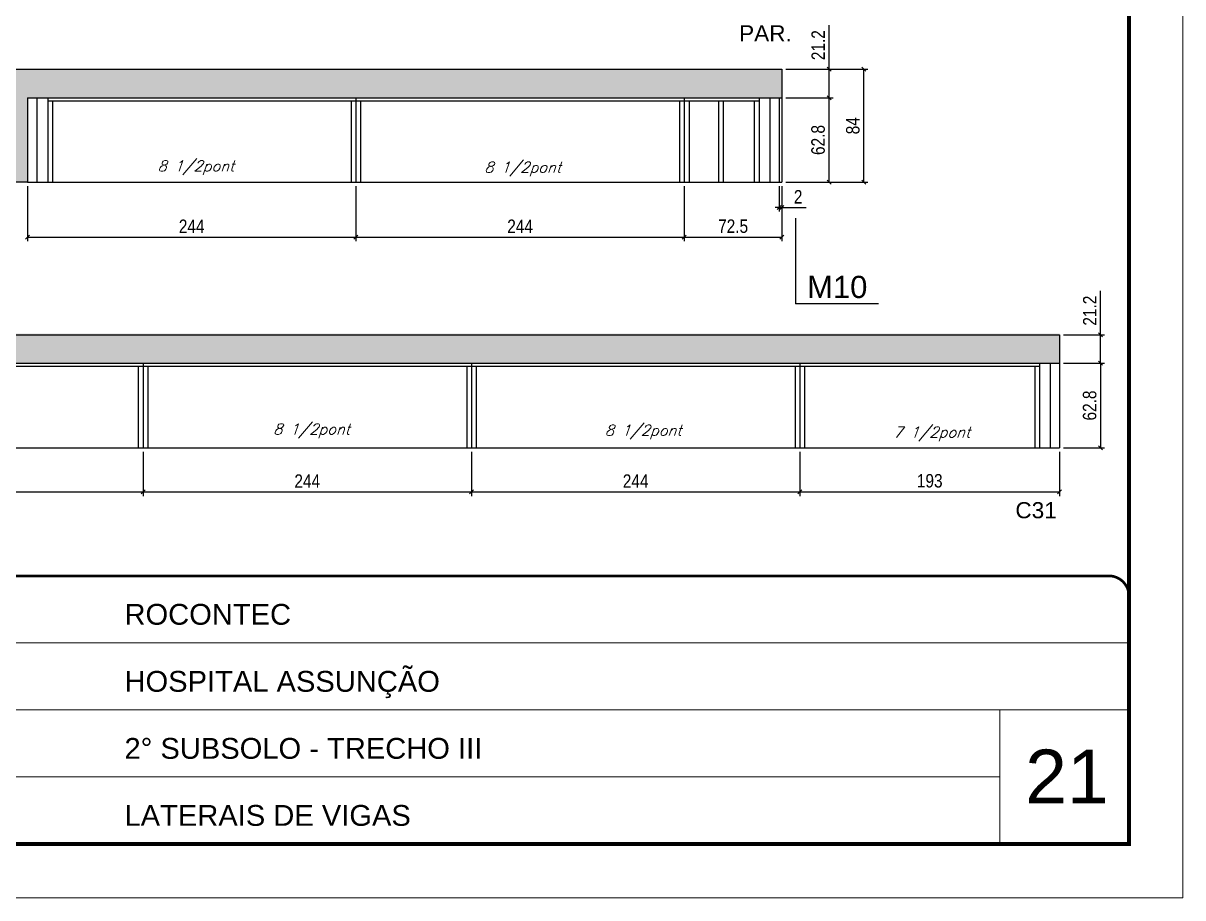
# Model space of a CAD drawing. Extents: x 137137 to 143418, y 10464 to 34486.
# Drawn here: x 137761 to 138622, y 27693 to 28343 of the extents above; entities that cross this region are included whole.
import ezdxf

# ---------------------------------------------------------------- set-up
doc = ezdxf.new("R2010")
doc.units = 0
doc.linetypes.add('CONTINUO', pattern=[0])
doc.linetypes.add('DASHED', pattern=[0.75, 0.5, -0.25])
doc.layers.add('00-FELIPE', color=2, linetype='Continuous', lineweight=13, plot=False)
for name, color, linetype in [('5', 5, 'Continuous'), ('COTA', 241, 'Continuous'), ('cotas', 4, 'Continuous'), ('NOMENCLATURA', 7, 'Continuous'), ('Painéis', 200, 'Continuous'), ('SARR_2.2x7', 40, 'Continuous'), ('SARR_3.5x7', 81, 'Continuous'), ('texto', 7, 'Continuous')]:
    doc.layers.add(name, color=color, linetype=linetype)
for name, color, linetype, lineweight in [('CARIMBO', 255, 'Continuous', 9), ('Folhas', 255, 'Continuous', 9), ('SARRAFO DE PRESSAO', 251, 'DASHED', 9)]:
    doc.layers.add(name, color=color, linetype=linetype, lineweight=lineweight)
doc.styles.add('ARIAL', font='arial.ttf')
doc.styles.add('COTA TECNICA', font='techl___.ttf', dxfattribs={"height": 10})
doc.styles.add('Romans', font='romans.shx')
doc.styles.get("Standard").update_dxf_attribs({"font": 'arial.ttf'})
doc.dimstyles.new('PAINEL', dxfattribs={"dimtxt": 10, "dimasz": 3, "dimexe": 3, "dimexo": 3, "dimgap": 3, "dimtad": 1, "dimdec": 1, "dimzin": 12, "dimdsep": 46, "dimtxsty": 'COTA TECNICA', "dimblk1": 'OBLIQUE', "dimblk2": 'OBLIQUE', "dimsah": 1, "dimcen": 0.9, "dimclrd": 4, "dimclre": 4, "dimclrt": 240, "dimadec": 1, "dimazin": 3, "dimtfac": 1, "dimtdec": 1, "dimtmove": 0, "dimatfit": 3, "dimfxl": 1, "dimtolj": 1, "dimtzin": 12, "dimarcsym": 0})

# ---------------------------------------------------------------- blocks, each defined once
blk = doc.blocks.new('9999999999')
at = {"color": 30, "linetype": 'CONTINUO'}
for p, q in [((98564.56, 34379.64), (99583.98, 34379.64)), ((98564.56, 34329.83), (99487.98, 34329.83)), ((99583.98, 34329.83), (99487.98, 34329.83)), ((99487.98, 34329.83), (99487.98, 34230.21)), ((98564.56, 34280.02), (99487.98, 34280.02))]:
    blk.add_line(p, q, dxfattribs=at)
at = {"color": 30, "linetype": 'CONTINUO', "const_width": 2}
blk.add_lwpolyline([(99583.98, 34230.21), (99583.98, 34414.45, 0.414214), (99568.98, 34429.45), (98228.98, 34429.45, 0.414214), (98213.98, 34414.45), (98213.98, 34245.21, 0.414214), (98228.98, 34230.21), (99583.98, 34230.21)], format="xyb", dxfattribs=at)
at = {"layer": 'Folhas'}
blk.add_lwpolyline([(98138.98, 34190.21), (99623.98, 34190.21), (99623.98, 35240.21), (98138.98, 35240.21)], close=True, dxfattribs=at)
at = {"layer": 'Folhas', "color": 30, "const_width": 3}
blk.add_lwpolyline([(98213.98, 34230.21), (99583.98, 34230.21), (99583.98, 35200.21), (98213.98, 35200.21)], close=True, dxfattribs=at)
at = {"color": 7, "linetype": 'Continuous', "ltscale": 5, "style": 'ARIAL'}
for s, height, p in [('ROCONTEC', 15.483, (98837.68, 34393.13)), ('HOSPITAL ASSUNÇÃO', 15.4829, (98837.68, 34343.32)), ('2° SUBSOLO - TRECHO III', 15.4829, (98837.68, 34293.51)), ('LATERAIS DE VIGAS', 15.4829, (98837.68, 34243.7))]:
    blk.add_text(s, height=height, dxfattribs=at).set_placement(p)
blk = doc.blocks.new('_Oblique')
at = {"color": 0, "linetype": 'ByBlock', "lineweight": -2}
blk.add_line((-0.5, -0.5), (0.5, 0.5), dxfattribs=at)
blk = doc.blocks.new('*D416')
at = {"layer": 'cotas', "color": 4, "linetype": 'ByBlock', "lineweight": -2, "transparency": 16777216}
for p, q in [((137763.91, 28221.66), (137763.91, 28180.85)), ((138007.91, 28221.66), (138007.91, 28180.85)), ((137763.91, 28183.85), (138007.91, 28183.85))]:
    blk.add_line(p, q, dxfattribs=at)
at = {"layer": 'Defpoints', "color": 0, "linetype": 'ByBlock', "transparency": 16777216}
for p in [(137763.91, 28224.66), (138007.91, 28224.66), (138007.91, 28183.85)]:
    blk.add_point(p, dxfattribs=at)
at = {"layer": 'cotas', "color": 4, "linetype": 'ByBlock', "lineweight": -2, "transparency": 16777216, "xscale": 3, "yscale": 3, "zscale": 3, "rotation": 180}
blk.add_blockref('_Oblique', (137763.91, 28183.85), dxfattribs=at)
at = {"layer": 'cotas', "color": 4, "linetype": 'ByBlock', "lineweight": -2, "transparency": 16777216, "xscale": 3, "yscale": 3, "zscale": 3}
blk.add_blockref('_Oblique', (138007.91, 28183.85), dxfattribs=at)
at = {"layer": 'cotas', "color": 240, "linetype": 'ByBlock', "transparency": 16777216, "insert": (137885.91, 28191.93), "char_height": 10, "attachment_point": 5, "style": 'COTA TECNICA'}
blk.add_mtext('\\A1;244', dxfattribs=at)
blk = doc.blocks.new('*D417')
at = {"layer": 'cotas', "color": 4, "linetype": 'ByBlock', "lineweight": -2, "transparency": 16777216}
for p, q in [((138007.91, 28221.66), (138007.91, 28180.85)), ((138251.91, 28221.66), (138251.91, 28180.85)), ((138007.91, 28183.85), (138251.91, 28183.85))]:
    blk.add_line(p, q, dxfattribs=at)
at = {"layer": 'Defpoints', "color": 0, "linetype": 'ByBlock', "transparency": 16777216}
for p in [(138007.91, 28224.66), (138251.91, 28224.66), (138251.91, 28183.85)]:
    blk.add_point(p, dxfattribs=at)
at = {"layer": 'cotas', "color": 4, "linetype": 'ByBlock', "lineweight": -2, "transparency": 16777216, "xscale": 3, "yscale": 3, "zscale": 3, "rotation": 180}
blk.add_blockref('_Oblique', (138007.91, 28183.85), dxfattribs=at)
at = {"layer": 'cotas', "color": 4, "linetype": 'ByBlock', "lineweight": -2, "transparency": 16777216, "xscale": 3, "yscale": 3, "zscale": 3}
blk.add_blockref('_Oblique', (138251.91, 28183.85), dxfattribs=at)
at = {"layer": 'cotas', "color": 240, "linetype": 'ByBlock', "transparency": 16777216, "insert": (138129.91, 28191.93), "char_height": 10, "attachment_point": 5, "style": 'COTA TECNICA'}
blk.add_mtext('\\A1;244', dxfattribs=at)
blk = doc.blocks.new('*D418')
at = {"layer": 'cotas', "color": 4, "linetype": 'ByBlock', "lineweight": -2, "transparency": 16777216}
for p, q in [((138251.91, 28221.66), (138251.91, 28180.85)), ((138324.43, 28221.66), (138324.43, 28180.85)), ((138251.91, 28183.85), (138324.43, 28183.85))]:
    blk.add_line(p, q, dxfattribs=at)
at = {"layer": 'Defpoints', "color": 0, "linetype": 'ByBlock', "transparency": 16777216}
for p in [(138251.91, 28224.66), (138324.43, 28224.66), (138324.43, 28183.85)]:
    blk.add_point(p, dxfattribs=at)
at = {"layer": 'cotas', "color": 4, "linetype": 'ByBlock', "lineweight": -2, "transparency": 16777216, "xscale": 3, "yscale": 3, "zscale": 3, "rotation": 180}
blk.add_blockref('_Oblique', (138251.91, 28183.85), dxfattribs=at)
at = {"layer": 'cotas', "color": 4, "linetype": 'ByBlock', "lineweight": -2, "transparency": 16777216, "xscale": 3, "yscale": 3, "zscale": 3}
blk.add_blockref('_Oblique', (138324.43, 28183.85), dxfattribs=at)
at = {"layer": 'cotas', "color": 240, "linetype": 'ByBlock', "transparency": 16777216, "insert": (138288.17, 28191.96), "char_height": 10, "attachment_point": 5, "style": 'COTA TECNICA'}
blk.add_mtext('\\A1;72.5', dxfattribs=at)
blk = doc.blocks.new('*D419')
at = {"layer": 'cotas', "color": 4, "linetype": 'ByBlock', "lineweight": -2, "transparency": 16777216}
for p, q in [((137603.75, 28024.34), (137603.75, 27991.5)), ((137849.75, 28024.34), (137849.75, 27991.5)), ((137603.75, 27994.5), (137849.75, 27994.5))]:
    blk.add_line(p, q, dxfattribs=at)
at = {"layer": 'Defpoints', "color": 0, "linetype": 'ByBlock', "transparency": 16777216}
for p in [(137603.75, 28027.34), (137849.75, 28027.34), (137849.75, 27994.5)]:
    blk.add_point(p, dxfattribs=at)
at = {"layer": 'cotas', "color": 4, "linetype": 'ByBlock', "lineweight": -2, "transparency": 16777216, "xscale": 3, "yscale": 3, "zscale": 3, "rotation": 180}
blk.add_blockref('_Oblique', (137603.75, 27994.5), dxfattribs=at)
at = {"layer": 'cotas', "color": 4, "linetype": 'ByBlock', "lineweight": -2, "transparency": 16777216, "xscale": 3, "yscale": 3, "zscale": 3}
blk.add_blockref('_Oblique', (137849.75, 27994.5), dxfattribs=at)
at = {"layer": 'cotas', "color": 240, "linetype": 'ByBlock', "transparency": 16777216, "insert": (137726.75, 28002.6), "char_height": 10, "attachment_point": 5, "style": 'COTA TECNICA'}
blk.add_mtext('\\A1;246', dxfattribs=at)
blk = doc.blocks.new('*D420')
at = {"layer": 'cotas', "color": 4, "linetype": 'ByBlock', "lineweight": -2, "transparency": 16777216}
for p, q in [((137849.75, 28024.34), (137849.75, 27991.5)), ((138093.75, 28024.34), (138093.75, 27991.5)), ((137849.75, 27994.5), (138093.75, 27994.5))]:
    blk.add_line(p, q, dxfattribs=at)
at = {"layer": 'Defpoints', "color": 0, "linetype": 'ByBlock', "transparency": 16777216}
for p in [(137849.75, 28027.34), (138093.75, 28027.34), (138093.75, 27994.5)]:
    blk.add_point(p, dxfattribs=at)
at = {"layer": 'cotas', "color": 4, "linetype": 'ByBlock', "lineweight": -2, "transparency": 16777216, "xscale": 3, "yscale": 3, "zscale": 3, "rotation": 180}
blk.add_blockref('_Oblique', (137849.75, 27994.5), dxfattribs=at)
at = {"layer": 'cotas', "color": 4, "linetype": 'ByBlock', "lineweight": -2, "transparency": 16777216, "xscale": 3, "yscale": 3, "zscale": 3}
blk.add_blockref('_Oblique', (138093.75, 27994.5), dxfattribs=at)
at = {"layer": 'cotas', "color": 240, "linetype": 'ByBlock', "transparency": 16777216, "insert": (137971.75, 28002.58), "char_height": 10, "attachment_point": 5, "style": 'COTA TECNICA'}
blk.add_mtext('\\A1;244', dxfattribs=at)
blk = doc.blocks.new('*D421')
at = {"layer": 'cotas', "color": 4, "linetype": 'ByBlock', "lineweight": -2, "transparency": 16777216}
for p, q in [((138093.75, 28024.34), (138093.75, 27991.5)), ((138337.75, 28024.34), (138337.75, 27991.5)), ((138093.75, 27994.5), (138337.75, 27994.5))]:
    blk.add_line(p, q, dxfattribs=at)
at = {"layer": 'Defpoints', "color": 0, "linetype": 'ByBlock', "transparency": 16777216}
for p in [(138093.75, 28027.34), (138337.75, 28027.34), (138337.75, 27994.5)]:
    blk.add_point(p, dxfattribs=at)
at = {"layer": 'cotas', "color": 4, "linetype": 'ByBlock', "lineweight": -2, "transparency": 16777216, "xscale": 3, "yscale": 3, "zscale": 3, "rotation": 180}
blk.add_blockref('_Oblique', (138093.75, 27994.5), dxfattribs=at)
at = {"layer": 'cotas', "color": 4, "linetype": 'ByBlock', "lineweight": -2, "transparency": 16777216, "xscale": 3, "yscale": 3, "zscale": 3}
blk.add_blockref('_Oblique', (138337.75, 27994.5), dxfattribs=at)
at = {"layer": 'cotas', "color": 240, "linetype": 'ByBlock', "transparency": 16777216, "insert": (138215.75, 28002.58), "char_height": 10, "attachment_point": 5, "style": 'COTA TECNICA'}
blk.add_mtext('\\A1;244', dxfattribs=at)
blk = doc.blocks.new('*D422')
at = {"layer": 'cotas', "color": 4, "linetype": 'ByBlock', "lineweight": -2, "transparency": 16777216}
for p, q in [((138337.75, 28024.34), (138337.75, 27991.5)), ((138530.75, 28024.34), (138530.75, 27991.5)), ((138337.75, 27994.5), (138530.75, 27994.5))]:
    blk.add_line(p, q, dxfattribs=at)
at = {"layer": 'Defpoints', "color": 0, "linetype": 'ByBlock', "transparency": 16777216}
for p in [(138337.75, 28027.34), (138530.75, 28027.34), (138530.75, 27994.5)]:
    blk.add_point(p, dxfattribs=at)
at = {"layer": 'cotas', "color": 4, "linetype": 'ByBlock', "lineweight": -2, "transparency": 16777216, "xscale": 3, "yscale": 3, "zscale": 3, "rotation": 180}
blk.add_blockref('_Oblique', (138337.75, 27994.5), dxfattribs=at)
at = {"layer": 'cotas', "color": 4, "linetype": 'ByBlock', "lineweight": -2, "transparency": 16777216, "xscale": 3, "yscale": 3, "zscale": 3}
blk.add_blockref('_Oblique', (138530.75, 27994.5), dxfattribs=at)
at = {"layer": 'cotas', "color": 240, "linetype": 'ByBlock', "transparency": 16777216, "insert": (138434.25, 28002.75), "char_height": 10, "attachment_point": 5, "style": 'COTA TECNICA'}
blk.add_mtext('\\A1;193', dxfattribs=at)
blk = doc.blocks.new('*D423')
at = {"layer": 'cotas', "color": 4, "linetype": 'ByBlock', "lineweight": -2, "transparency": 16777216}
for p, q in [((138322.43, 28221.66), (138322.43, 28202.82)), ((138324.43, 28221.66), (138324.43, 28202.82)), ((138322.43, 28205.82), (138319.43, 28205.82)), ((138322.43, 28205.82), (138324.43, 28205.82)), ((138324.43, 28205.82), (138342.54, 28205.82))]:
    blk.add_line(p, q, dxfattribs=at)
at = {"layer": 'Defpoints', "color": 0, "linetype": 'ByBlock', "transparency": 16777216}
for p in [(138322.43, 28224.66), (138324.43, 28224.66), (138324.43, 28205.82)]:
    blk.add_point(p, dxfattribs=at)
at = {"layer": 'cotas', "color": 4, "linetype": 'ByBlock', "lineweight": -2, "transparency": 16777216, "xscale": 3, "yscale": 3, "zscale": 3}
blk.add_blockref('_Oblique', (138322.43, 28205.82), dxfattribs=at)
at = {"layer": 'cotas', "color": 4, "linetype": 'ByBlock', "lineweight": -2, "transparency": 16777216, "xscale": 3, "yscale": 3, "zscale": 3, "rotation": 180}
blk.add_blockref('_Oblique', (138324.43, 28205.82), dxfattribs=at)
at = {"layer": 'cotas', "color": 240, "linetype": 'ByBlock', "transparency": 16777216, "insert": (138336.48, 28213.82), "char_height": 10, "attachment_point": 5, "style": 'COTA TECNICA'}
blk.add_mtext('\\A1;2', dxfattribs=at)
blk = doc.blocks.new('*D425')
at = {"layer": 'cotas', "color": 4, "linetype": 'ByBlock', "lineweight": -2, "transparency": 16777216}
for p, q in [((138533.75, 28090.14), (138564.22, 28090.14)), ((138561.22, 28090.14), (138561.22, 28027.34)), ((138533.75, 28027.34), (138564.22, 28027.34))]:
    blk.add_line(p, q, dxfattribs=at)
at = {"layer": 'Defpoints', "color": 0, "linetype": 'ByBlock', "transparency": 16777216}
for p in [(138530.75, 28090.14), (138530.75, 28027.34), (138561.22, 28027.34)]:
    blk.add_point(p, dxfattribs=at)
at = {"layer": 'cotas', "color": 4, "linetype": 'ByBlock', "lineweight": -2, "transparency": 16777216, "xscale": 3, "yscale": 3, "zscale": 3}
for p, rotation in [((138561.22, 28090.14), 90), ((138561.22, 28027.34), 270)]:
    blk.add_blockref('_Oblique', p, dxfattribs=dict(at, rotation=rotation))
at = {"layer": 'cotas', "color": 240, "linetype": 'ByBlock', "transparency": 16777216, "insert": (138553.1, 28058.74), "char_height": 10, "attachment_point": 5, "rotation": 90, "style": 'COTA TECNICA'}
blk.add_mtext('\\A1;62.8', dxfattribs=at)
blk = doc.blocks.new('*D427')
at = {"layer": 'cotas', "color": 4, "linetype": 'ByBlock', "lineweight": -2, "transparency": 16777216}
for p, q in [((138327.43, 28287.46), (138362.46, 28287.46)), ((138359.46, 28224.66), (138359.46, 28287.46)), ((138327.43, 28224.66), (138362.46, 28224.66))]:
    blk.add_line(p, q, dxfattribs=at)
at = {"layer": 'Defpoints', "color": 0, "linetype": 'ByBlock', "transparency": 16777216}
for p in [(138324.43, 28287.46), (138359.46, 28287.46), (138324.43, 28224.66)]:
    blk.add_point(p, dxfattribs=at)
at = {"layer": 'cotas', "color": 4, "linetype": 'ByBlock', "lineweight": -2, "transparency": 16777216, "xscale": 3, "yscale": 3, "zscale": 3}
for p, rotation in [((138359.46, 28287.46), 90), ((138359.46, 28224.66), 270)]:
    blk.add_blockref('_Oblique', p, dxfattribs=dict(at, rotation=rotation))
at = {"layer": 'cotas', "color": 240, "linetype": 'ByBlock', "transparency": 16777216, "insert": (138351.33, 28256.06), "char_height": 10, "attachment_point": 5, "rotation": 90, "style": 'COTA TECNICA'}
blk.add_mtext('\\A1;62.8', dxfattribs=at)
blk = doc.blocks.new('*D921')
at = {"layer": '00-FELIPE', "color": 4, "lineweight": -2, "transparency": 16777216}
for p, q in [((138327.43, 28308.66), (138388.26, 28308.66)), ((138385.26, 28224.66), (138385.26, 28308.66)), ((138327.43, 28224.66), (138388.26, 28224.66))]:
    blk.add_line(p, q, dxfattribs=at)
at = {"layer": 'Defpoints', "color": 0, "transparency": 16777216}
for p in [(138324.43, 28308.66), (138385.26, 28308.66), (138324.43, 28224.66)]:
    blk.add_point(p, dxfattribs=at)
at = {"layer": '00-FELIPE', "color": 4, "lineweight": -2, "transparency": 16777216, "xscale": 3, "yscale": 3, "zscale": 3}
for p, rotation in [((138385.26, 28308.66), 90), ((138385.26, 28224.66), 270)]:
    blk.add_blockref('_Oblique', p, dxfattribs=dict(at, rotation=rotation))
at = {"layer": '00-FELIPE', "color": 240, "transparency": 16777216, "insert": (138377.17, 28266.66), "char_height": 10, "attachment_point": 5, "rotation": 90, "style": 'COTA TECNICA'}
blk.add_mtext('\\A1;84', dxfattribs=at)
blk = doc.blocks.new('*D942')
at = {"layer": '00-FELIPE', "color": 4, "lineweight": -2, "transparency": 16777216}
for p, q in [((138359.46, 28308.66), (138359.46, 28341.39)), ((138327.43, 28308.66), (138362.46, 28308.66)), ((138359.46, 28287.46), (138359.46, 28308.66)), ((138327.43, 28287.46), (138362.46, 28287.46))]:
    blk.add_line(p, q, dxfattribs=at)
at = {"layer": 'Defpoints', "color": 0, "transparency": 16777216}
for p in [(138324.43, 28308.66), (138359.46, 28308.66), (138324.43, 28287.46)]:
    blk.add_point(p, dxfattribs=at)
at = {"layer": '00-FELIPE', "color": 4, "lineweight": -2, "transparency": 16777216, "xscale": 3, "yscale": 3, "zscale": 3}
for p, rotation in [((138359.46, 28308.66), 90), ((138359.46, 28287.46), 270)]:
    blk.add_blockref('_Oblique', p, dxfattribs=dict(at, rotation=rotation))
at = {"layer": '00-FELIPE', "color": 240, "transparency": 16777216, "insert": (138351.4, 28326.52), "char_height": 10, "attachment_point": 5, "rotation": 90, "style": 'COTA TECNICA'}
blk.add_mtext('\\A1;21.2', dxfattribs=at)
blk = doc.blocks.new('*D943')
at = {"layer": '00-FELIPE', "color": 4, "lineweight": -2, "transparency": 16777216}
for p, q in [((138561.22, 28111.34), (138561.22, 28144.07)), ((138533.75, 28111.34), (138564.22, 28111.34)), ((138561.22, 28090.14), (138561.22, 28111.34)), ((138533.75, 28090.14), (138564.22, 28090.14))]:
    blk.add_line(p, q, dxfattribs=at)
at = {"layer": 'Defpoints', "color": 0, "transparency": 16777216}
for p in [(138530.75, 28111.34), (138561.22, 28111.34), (138530.75, 28090.14)]:
    blk.add_point(p, dxfattribs=at)
at = {"layer": '00-FELIPE', "color": 4, "lineweight": -2, "transparency": 16777216, "xscale": 3, "yscale": 3, "zscale": 3}
for p, rotation in [((138561.22, 28111.34), 90), ((138561.22, 28090.14), 270)]:
    blk.add_blockref('_Oblique', p, dxfattribs=dict(at, rotation=rotation))
at = {"layer": '00-FELIPE', "color": 240, "transparency": 16777216, "insert": (138553.16, 28129.21), "char_height": 10, "attachment_point": 5, "rotation": 90, "style": 'COTA TECNICA'}
blk.add_mtext('\\A1;21.2', dxfattribs=at)

msp = doc.modelspace()

# ---------------------------------------------------------------- hatches: boundary and pattern name
at = {"layer": 'COTA'}
h = msp.add_hatch(dxfattribs=at)
h.set_pattern_fill('AR-CONC', color=256, scale=0.03)
h.paths.add_polyline_path([(137725.93, 28224.66), (137763.91, 28224.66), (137763.91, 28287.46), (138324.43, 28287.46), (138324.43, 28308.66), (137603.91, 28308.66), (137603.91, 28292.46), (137725.93, 28292.46)])
at = {"layer": 'COTA', "linetype": 'ByBlock'}
h = msp.add_hatch(dxfattribs=at)
h.set_pattern_fill('AR-CONC', color=256, scale=0.03)
h.set_pattern_definition([(50, (8294.1866, -4158.984), (5.46554007, -0.47817257), [0.5715, -6.2865]), (355, (8294.1866, -4158.984), (-1.05730264, 5.73170536), [0.4572, -5.02921753]), (100.4514447, (8294.642, -4159.024), (4.40823741, 5.25353256), [0.48570026, -5.34270734]), (46.1842, (8294.1866, -4157.46), (8.13237123, -1.26126984), [0.85725, -9.42975]), (96.6355576, (8294.864, -4157.565), (7.122124, 7.42278374), [0.7285507, -8.01406824]), (351.184151, (8294.1866, -4157.46), (7.122124, 7.42278374), [0.685799, -7.54379196]), (21, (8294.9486, -4157.841), (4.54843174, -3.06795595), [0.5715, -6.2865]), (326, (8294.9486, -4157.841), (1.85406085, 5.52563898), [0.4572, -5.0292]), (71.451445, (8295.3276, -4158.0967), (6.40249258, 2.45768307), [0.48570026, -5.34269813]), (37.5, (8294.1866, -4158.984), (0.092658098, 2.536651166), [0, -4.96824, 0, -5.1054, 0, -5.04825]), (7.5, (8294.1866, -4158.984), (2.004589875, 3.005417245), [0, -2.91084, 0, -4.85394, 0, -1.92405]), (327.5, (8292.4873, -4158.984), (4.067717855, -0.17186232), [0, -1.905, 0, -5.9436, 0, -7.8867]), (317.5, (8291.7253, -4158.984), (4.44387544, 0.76279473), [0, -2.4765, 0, -3.94716, 0, -5.6007])])
h.paths.add_polyline_path([(138530.75, 28090.14), (138530.75, 28112.14), (137605.75, 28112.14), (137605.75, 28090.14)])

# ---------------------------------------------------------------- linework, layer by layer
for p, q in [((137603.91, 28308.66), (138324.43, 28308.66)), ((138324.43, 28308.66), (138324.43, 28287.46)), ((137763.91, 28224.66), (137725.91, 28224.66)), ((137603.75, 28111.34), (138530.75, 28111.34)), ((138530.75, 28111.34), (138530.75, 28090.14))]:
    msp.add_line(p, q, dxfattribs=at)
at = {"layer": 'NOMENCLATURA', "linetype": 'Continuous'}
for p in [(138334.63, 28197.98), (138396.12, 28134.43)]:
    msp.add_line(p, (138334.63, 28134.43), dxfattribs=at)
at = {"layer": 'Painéis', "linetype": 'ByBlock'}
for p, q in [((137763.91, 28287.46), (138324.43, 28287.46)), ((137763.91, 28287.46), (137763.91, 28224.66)), ((138007.91, 28287.46), (138007.91, 28224.66)), ((138251.91, 28287.46), (138251.91, 28224.66)), ((138322.43, 28287.46), (138322.43, 28224.66)), ((138324.43, 28287.46), (138324.43, 28224.66)), ((137763.91, 28224.66), (138324.43, 28224.66)), ((137603.75, 28090.14), (138530.75, 28090.14)), ((137849.75, 28090.14), (137849.75, 28027.34)), ((138093.75, 28090.14), (138093.75, 28027.34)), ((138337.75, 28090.14), (138337.75, 28027.34)), ((138530.75, 28090.14), (138530.75, 28027.34)), ((137603.75, 28027.34), (138530.75, 28027.34))]:
    msp.add_line(p, q, dxfattribs=at)
at = {"layer": 'SARR_2.2x7', "linetype": 'Continuous'}
for p, q in [((137770.91, 28287.46), (137770.91, 28224.66)), ((138315.43, 28287.46), (138315.43, 28224.66)), ((137778.91, 28285.26), (138007.91, 28285.26)), ((138007.91, 28285.26), (138251.91, 28285.26)), ((138251.91, 28285.26), (138307.43, 28285.26)), ((137620.75, 28087.94), (137849.75, 28087.94)), ((137849.75, 28087.94), (138093.75, 28087.94)), ((138093.75, 28087.94), (138337.75, 28087.94)), ((138337.75, 28087.94), (138515.75, 28087.94)), ((138523.75, 28090.14), (138523.75, 28027.34))]:
    msp.add_line(p, q, dxfattribs=at)
at = {"layer": 'SARR_3.5x7'}
for p, q in [((137778.91, 28287.46), (137778.91, 28224.66)), ((138307.43, 28287.46), (138307.43, 28224.66)), ((137782.41, 28285.26), (137782.41, 28224.66)), ((138004.41, 28285.26), (138004.41, 28224.66)), ((138011.41, 28285.26), (138011.41, 28224.66)), ((138248.41, 28285.26), (138248.41, 28224.66)), ((138255.41, 28285.26), (138255.41, 28224.66)), ((138277.33, 28285.26), (138277.33, 28224.66)), ((138280.83, 28285.26), (138280.83, 28224.66)), ((138303.93, 28285.26), (138303.93, 28224.66)), ((137846.25, 28087.94), (137846.25, 28027.34)), ((137853.25, 28087.94), (137853.25, 28027.34)), ((138090.25, 28087.94), (138090.25, 28027.34)), ((138097.25, 28087.94), (138097.25, 28027.34)), ((138334.25, 28087.94), (138334.25, 28027.34)), ((138341.25, 28087.94), (138341.25, 28027.34)), ((138512.25, 28087.94), (138512.25, 28027.34)), ((138515.75, 28090.14), (138515.75, 28027.34))]:
    msp.add_line(p, q, dxfattribs=at)

# ---------------------------------------------------------------- block references
at = {"layer": 'SARRAFO DE PRESSAO', "color": 6, "linetype": 'ByBlock'}
msp.add_blockref('9999999999', (38998.31, -6497.3), dxfattribs=at)

# ---------------------------------------------------------------- texts
at = {"layer": '5', "linetype": 'Continuous'}
for s, p in [('PAR.', (138292.64, 28329.34)), ('C31', (138497.9, 27974.96))]:
    msp.add_text(s, height=12, rotation=0.00004, dxfattribs=at).set_placement(p)
at = {"layer": 'CARIMBO', "style": 'ARIAL'}
msp.add_text('21', height=40, dxfattribs=at).set_placement((138505.15, 27763.04))
at = {"layer": 'NOMENCLATURA', "linetype": 'Continuous'}
msp.add_text('M10', height=16.5, dxfattribs=at).set_placement((138343.12, 28138.62))
at = {"layer": 'texto', "color": 2, "char_height": 8, "attachment_point": 5, "style": 'Romans'}
for s, insert in [('{\\Q19;\\C256;8 1/2pont}', (137889.06, 28235.45)), ('{\\Q19;\\C256;8 1/2pont}', (138131.85, 28234.48)), ('{\\Q19;\\C256;8 1/2pont}', (137975.03, 28039.88)), ('{\\Q19;\\C256;8 1/2pont}', (138221.36, 28039.02)), ('{\\Q19;\\C256;7 1/2pont}', (138435.81, 28037.69))]:
    msp.add_mtext(s, dxfattribs=dict(at, insert=insert))

# ---------------------------------------------------------------- dimensions: what is measured, and where the dimension line sits
at = {"layer": '00-FELIPE'}
for base, p1, p2, picture, middle in [((138359.46, 28308.66), (138324.43, 28287.46), (138324.43, 28308.66), '*D942', (138351.4, 28326.52)), ((138385.26, 28308.66), (138324.43, 28224.66), (138324.43, 28308.66), '*D921', (138377.17, 28266.66)), ((138561.22, 28111.34), (138530.75, 28090.14), (138530.75, 28111.34), '*D943', (138553.16, 28129.21))]:
    dim = msp.add_linear_dim(base=base, p1=p1, p2=p2, angle=90, dimstyle='PAINEL', dxfattribs=at)
    dim.commit()
    dim.dimension.update_dxf_attribs({"geometry": picture, "text_midpoint": middle})
at = {"layer": 'cotas', "linetype": 'ByBlock'}
for base, p1, p2, picture, middle in [((138359.46, 28287.46), (138324.43, 28224.66), (138324.43, 28287.46), '*D427', (138351.33, 28256.06)), ((138561.22, 28027.34), (138530.75, 28090.14), (138530.75, 28027.34), '*D425', (138553.1, 28058.74))]:
    dim = msp.add_linear_dim(base=base, p1=p1, p2=p2, angle=90, dimstyle='PAINEL', dxfattribs=at)
    dim.commit()
    dim.dimension.update_dxf_attribs({"geometry": picture, "text_midpoint": middle})
for base, p1, p2, picture, middle in [((138007.91, 28183.85), (137763.91, 28224.66), (138007.91, 28224.66), '*D416', (137885.91, 28191.93)), ((138324.43, 28205.82), (138322.43, 28224.66), (138324.43, 28224.66), '*D423', (138336.48, 28213.82)), ((137849.75, 27994.5), (137603.75, 28027.34), (137849.75, 28027.34), '*D419', (137726.75, 28002.6))]:
    dim = msp.add_linear_dim(base=base, p1=p1, p2=p2, dimstyle='PAINEL', dxfattribs=at)
    dim.commit()
    dim.dimension.update_dxf_attribs({"geometry": picture, "text_midpoint": middle})
for base, p1, p2, picture, middle in [((138251.91, 28183.85), (138007.91, 28224.66), (138251.91, 28224.66), '*D417', (138129.91, 28191.93)), ((138324.43, 28183.85), (138251.91, 28224.66), (138324.43, 28224.66), '*D418', (138288.17, 28191.96)), ((138093.75, 27994.5), (137849.75, 28027.34), (138093.75, 28027.34), '*D420', (137971.75, 28002.58)), ((138337.75, 27994.5), (138093.75, 28027.34), (138337.75, 28027.34), '*D421', (138215.75, 28002.58)), ((138530.75, 27994.5), (138337.75, 28027.34), (138530.75, 28027.34), '*D422', (138434.25, 28002.75))]:
    dim = msp.add_linear_dim(base=base, p1=p1, p2=p2, dimstyle='PAINEL', override={"dimtmove": 1}, dxfattribs=at)
    dim.commit()
    dim.dimension.update_dxf_attribs({"geometry": picture, "text_midpoint": middle})

doc.saveas('drawing.dxf')
